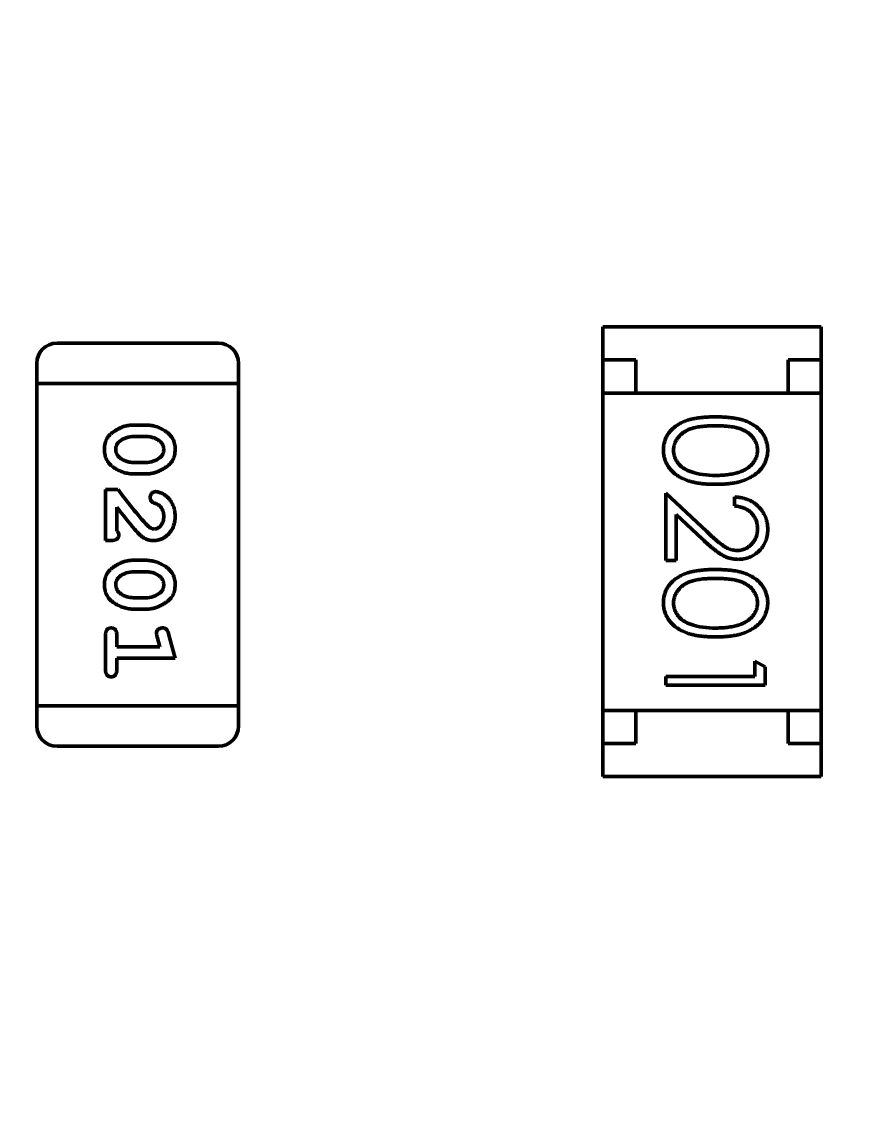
# Model space of a CAD drawing. Header units: millimetres. Extents: x 71 to 428, y 120 to 295.
# Drawn here: x 353.025 to 354.279, y 226.937 to 228.572 of the extents above; entities that cross this region are included whole.
import ezdxf

# ---------------------------------------------------------------- set-up
doc = ezdxf.new("R2010")
doc.units = ezdxf.units.MM
doc.header["$LTSCALE"] = 0.75
doc.layers.add('Dim', color=3, linetype='Continuous', lineweight=25)
doc.layers.add('Visible', color=7, linetype='Continuous', lineweight=50)
doc.layers.add('尺寸标注', color=3, linetype='Continuous')
doc.styles.get("Standard").update_dxf_attribs({"font": 'arial.ttf'})
doc.dimstyles.new('Dim-ISO-25', dxfattribs={"dimtxt": 3.5, "dimasz": 3.5, "dimexe": 2.1, "dimexo": 2.1, "dimgap": 1.4, "dimtad": 1, "dimzin": 12, "dimdsep": 46, "dimtxsty": 'Standard', "dimcen": 0, "dimazin": 3, "dimtp": 0.1, "dimtm": 0.1, "dimtfac": 0.714286, "dimtmove": 0, "dimatfit": 3, "dimfxl": 1, "dimtzin": 12, "dimarcsym": 0})

# ---------------------------------------------------------------- blocks, each defined once
blk = doc.blocks.new('*D140')
at = {"color": 0, "linetype": 'ByBlock', "lineweight": -2}
for p, q in [((325.4004, 221.7318), (325.4004, 264.5936)), ((354.8964, 258.3129), (354.8964, 264.5936)), ((325.4004, 262.4936), (354.8964, 262.4936))]:
    blk.add_line(p, q, dxfattribs=at)
at = {"color": 0, "linetype": 'ByBlock'}
for points in [[(325.4004, 262.4936), (328.9004, 261.9102), (328.9004, 263.0769)], [(354.8964, 262.4936), (351.3964, 261.9102), (351.3964, 263.0769)]]:
    blk.add_solid(points, dxfattribs=at)
at = {"layer": 'Defpoints', "color": 0, "linetype": 'ByBlock'}
for p in [(354.8964, 256.2129), (325.4004, 219.6318)]:
    blk.add_point(p, dxfattribs=at)
at = {"color": 0, "linetype": 'ByBlock', "lineweight": -2, "insert": (340.1484, 265.6806), "char_height": 3.5, "attachment_point": 5}
blk.add_mtext('\\A0;29.5', dxfattribs=at)
blk = doc.blocks.new('*D109')
at = {"color": 0, "linetype": 'ByBlock', "lineweight": -2}
for p, q in [((352.9086, 242.8617), (269.2309, 242.8617)), ((271.3309, 242.8617), (271.3309, 204.496)), ((301.8219, 204.496), (269.2309, 204.496))]:
    blk.add_line(p, q, dxfattribs=at)
at = {"color": 0, "linetype": 'ByBlock'}
for points in [[(271.3309, 242.8617), (270.7475, 239.3617), (271.9142, 239.3617)], [(271.3309, 204.496), (270.7475, 207.996), (271.9142, 207.996)]]:
    blk.add_solid(points, dxfattribs=at)
at = {"layer": 'Defpoints', "color": 0, "linetype": 'ByBlock'}
for p in [(355.0086, 242.8617), (303.9219, 204.496)]:
    blk.add_point(p, dxfattribs=at)
at = {"color": 0, "linetype": 'ByBlock', "lineweight": -2, "insert": (268.1427, 223.6788), "char_height": 3.5, "attachment_point": 5, "rotation": 90}
blk.add_mtext('\\A0;38.37', dxfattribs=at)

msp = doc.modelspace()

# ---------------------------------------------------------------- linework, layer by layer
at = {"layer": 'Visible'}
for p, q in [((353.9036, 228.111), (354.2336, 228.111)), ((353.9036, 228.111), (353.9036, 228.061)), ((354.2336, 228.111), (354.2336, 228.061)), ((353.3224, 228.0865), (353.0786, 228.0865)), ((353.0481, 228.056), (353.0481, 228.0256)), ((353.3529, 228.0256), (353.3529, 228.056)), ((353.9036, 228.061), (353.9036, 228.011)), ((353.9536, 228.061), (353.9036, 228.061)), ((353.9536, 228.011), (353.9536, 228.061)), ((354.1836, 228.061), (354.1836, 228.011)), ((354.2336, 228.061), (354.1836, 228.061)), ((354.2336, 228.011), (354.2336, 228.061)), ((353.0481, 228.0256), (353.0786, 228.0256)), ((353.0481, 228.0256), (353.0481, 227.5379)), ((353.0481, 228.0256), (353.0786, 228.0256)), ((353.3224, 228.0256), (353.0786, 228.0256)), ((353.3224, 228.0256), (353.0786, 228.0256)), ((353.3224, 228.0256), (353.3529, 228.0256)), ((353.3224, 228.0256), (353.3529, 228.0256)), ((353.3529, 227.5379), (353.3529, 228.0256)), ((354.2336, 228.011), (353.9036, 228.011)), ((353.9036, 227.531), (353.9036, 228.011)), ((353.9536, 228.011), (354.1836, 228.011)), ((354.2336, 227.531), (354.2336, 228.011)), ((353.1948, 227.9626), (353.2125, 227.9626)), ((353.1951, 227.9453), (353.2123, 227.9453)), ((353.2123, 227.906), (353.1951, 227.906)), ((353.2125, 227.8887), (353.1948, 227.8887)), ((353.1517, 227.8651), (353.1706, 227.8651)), ((353.1517, 227.788), (353.1517, 227.8651)), ((353.9989, 227.8595), (354.0609, 227.8014)), ((353.9989, 227.7576), (353.9989, 227.8595)), ((354.1027, 227.8403), (354.1027, 227.8538)), ((353.1691, 227.8383), (353.1691, 227.8022)), ((354.0142, 227.8274), (354.0142, 227.7576)), ((354.0543, 227.7899), (354.0142, 227.8274)), ((353.1596, 227.788), (353.1517, 227.788)), ((353.1948, 227.7581), (353.2125, 227.7581)), ((354.0142, 227.7576), (353.9989, 227.7576)), ((353.1951, 227.7408), (353.2123, 227.7408)), ((353.2123, 227.7015), (353.1951, 227.7015)), ((353.2125, 227.6842), (353.1948, 227.6842)), ((353.1517, 227.5929), (353.1517, 227.6448)), ((353.1691, 227.6448), (353.1691, 227.6275)), ((353.234, 227.6275), (353.2299, 227.6426)), ((353.2473, 227.6468), (353.2571, 227.6102)), ((353.1691, 227.6275), (353.234, 227.6275)), ((353.1691, 227.6102), (353.1691, 227.5929)), ((353.2571, 227.6102), (353.1691, 227.6102)), ((354.1335, 227.6057), (354.1489, 227.5969)), ((354.1335, 227.5826), (354.1335, 227.6057)), ((354.1489, 227.5969), (354.1489, 227.5692)), ((353.9989, 227.5826), (354.1335, 227.5826)), ((353.9989, 227.5692), (353.9989, 227.5826)), ((354.1489, 227.5692), (353.9989, 227.5692)), ((353.0786, 227.5379), (353.0481, 227.5379)), ((353.0481, 227.5379), (353.0786, 227.5379)), ((353.0481, 227.5379), (353.0481, 227.5074)), ((353.0786, 227.5379), (353.3224, 227.5379)), ((353.3224, 227.5379), (353.0786, 227.5379)), ((353.3529, 227.5379), (353.3224, 227.5379)), ((353.3224, 227.5379), (353.3529, 227.5379)), ((353.3529, 227.5074), (353.3529, 227.5379)), ((353.9036, 227.531), (353.9036, 227.481)), ((354.2336, 227.531), (353.9036, 227.531)), ((353.9536, 227.531), (354.1836, 227.531)), ((353.9536, 227.481), (353.9536, 227.531)), ((354.1836, 227.531), (354.1836, 227.481)), ((354.2336, 227.481), (354.2336, 227.531)), ((353.0786, 227.4769), (353.3224, 227.4769)), ((353.9036, 227.481), (353.9536, 227.481)), ((353.9036, 227.431), (353.9036, 227.481)), ((354.1836, 227.481), (354.2336, 227.481)), ((354.2336, 227.431), (354.2336, 227.481)), ((353.9036, 227.431), (354.2336, 227.431))]:
    msp.add_line(p, q, dxfattribs=at)
at = {"layer": 'Visible', "extrusion": (0, 0, -1)}
msp.add_circle((-354.8964, 204.496), 47.93, dxfattribs=at)
for centre, start, end in [((-353.0786, 228.056), 360, 90), ((-353.0786, 227.5074), 270, 360)]:
    msp.add_arc(centre, 0.0305, start, end, dxfattribs=at)
at = {"layer": 'Visible'}
for centre, radius, start, end in [((353.3224, 228.056), 0.0305, 0, 90), ((353.1944, 227.9108), 0.0345, 88.9143, 128.8744), ((353.2129, 227.9408), 0.0348, 268.967, 308.4954), ((354.0712, 227.9978), 0.1113, 251.6443, 271.3671), ((353.7148, 228.2617), 0.6732, 216.0869, 222.1374), ((353.9009, 228.3994), 0.9222, 217.4735, 220.1522), ((353.1944, 227.7063), 0.0345, 88.9143, 128.8744), ((353.2129, 227.7363), 0.0348, 268.967, 308.4954), ((354.0712, 227.767), 0.1113, 251.6443, 271.3671), ((353.2524, 227.6497), 0.0236, 184.1731, 197.5488), ((353.3224, 227.5074), 0.0305, 270, 0)]:
    msp.add_arc(centre, radius, start, end, dxfattribs=at)
for points, knots in [([(353.995, 227.9248), (353.995, 227.926), (353.9951, 227.9283), (353.9955, 227.9317), (353.9961, 227.9351), (353.997, 227.9384), (353.9982, 227.9416), (353.9996, 227.9447), (354.0013, 227.9477), (354.0032, 227.9506), (354.0054, 227.9534), (354.0079, 227.956), (354.0106, 227.9585), (354.0136, 227.9608), (354.0168, 227.963), (354.0202, 227.965), (354.024, 227.9669), (354.028, 227.9686), (354.0323, 227.9701), (354.037, 227.9714), (354.0422, 227.9725), (354.0477, 227.9734), (354.0536, 227.9741), (354.06, 227.9746), (354.0668, 227.9749), (354.0714, 227.9749), (354.0738, 227.9749)], [0, 0, 0, 0, 0.033787, 0.066622, 0.099285, 0.131361, 0.163585, 0.196104, 0.228902, 0.262158, 0.295991, 0.330218, 0.36506, 0.400951, 0.43762, 0.475708, 0.515381, 0.556414, 0.599765, 0.646424, 0.696431, 0.749782, 0.806573, 0.867436, 0.931887, 1, 1, 1, 1]), ([(354.0738, 227.9749), (354.0762, 227.9749), (354.0809, 227.9749), (354.0877, 227.9746), (354.0941, 227.9741), (354.1, 227.9734), (354.1056, 227.9725), (354.1107, 227.9714), (354.1154, 227.9701), (354.1197, 227.9687), (354.1236, 227.967), (354.1274, 227.9652), (354.1308, 227.9631), (354.134, 227.961), (354.137, 227.9587), (354.1397, 227.9562), (354.1421, 227.9535), (354.1443, 227.9507), (354.1463, 227.9478), (354.148, 227.9447), (354.1495, 227.9416), (354.1506, 227.9384), (354.1516, 227.9351), (354.1522, 227.9317), (354.1526, 227.9283), (354.1527, 227.926), (354.1527, 227.9248)], [0, 0, 0, 0, 0.068595, 0.133246, 0.194313, 0.251279, 0.304513, 0.354235, 0.400481, 0.443411, 0.484015, 0.523252, 0.561042, 0.5979, 0.633518, 0.668314, 0.702496, 0.736685, 0.770293, 0.803437, 0.835913, 0.86846, 0.900847, 0.933467, 0.966258, 1, 1, 1, 1]), ([(353.1502, 227.9256), (353.1502, 227.9272), (353.1503, 227.9304), (353.1511, 227.935), (353.1525, 227.9392), (353.1541, 227.9424), (353.1557, 227.9447), (353.1571, 227.9465), (353.1588, 227.9482), (353.1606, 227.9499), (353.1627, 227.9515), (353.165, 227.9531), (353.1676, 227.9548), (353.1703, 227.9563), (353.1732, 227.9578), (353.1762, 227.9591), (353.1791, 227.9602), (353.1822, 227.9611), (353.1853, 227.9618), (353.1884, 227.9623), (353.1916, 227.9626), (353.1937, 227.9626), (353.1948, 227.9626)], [0, 0, 0, 0, 0.00000497342, 0.0000096394, 0.00001402095, 0.00001825168, 0.00002037965, 0.00002265599, 0.00002504403, 0.00002759278, 0.00003028011, 0.00003314629, 0.00003618373, 0.00003942054, 0.00004270743, 0.0000459775, 0.00004918291, 0.00005238891, 0.00005556952, 0.00005878627, 0.00006197839, 0.00006523258, 0.00006523258, 0.00006523258, 0.00006523258]), ([(353.2125, 227.9626), (353.2138, 227.9626), (353.2164, 227.9625), (353.2203, 227.9621), (353.2241, 227.9614), (353.2279, 227.9603), (353.2317, 227.959), (353.2354, 227.9573), (353.2391, 227.9554), (353.2427, 227.9532), (353.2461, 227.9507), (353.249, 227.9479), (353.2515, 227.9449), (353.2536, 227.9416), (353.2552, 227.938), (353.2563, 227.9342), (353.257, 227.9301), (353.2571, 227.9273), (353.2571, 227.9258)], [0, 0, 0, 0, 0.00000392332, 0.00000781989, 0.00001171272, 0.00001567896, 0.00001965637, 0.0000237297, 0.00002787662, 0.00003216055, 0.00003639187, 0.00004045616, 0.00004438048, 0.00004824611, 0.00005213167, 0.00005611832, 0.00006024496, 0.00006456571, 0.00006456571, 0.00006456571, 0.00006456571]), ([(354.0739, 227.9615), (354.0719, 227.9615), (354.068, 227.9614), (354.0623, 227.9612), (354.057, 227.9608), (354.0521, 227.9604), (354.0476, 227.9597), (354.0435, 227.9589), (354.0397, 227.958), (354.0363, 227.9569), (354.0332, 227.9557), (354.0303, 227.9543), (354.0276, 227.9529), (354.0251, 227.9512), (354.0228, 227.9494), (354.0206, 227.9476), (354.0187, 227.9455), (354.0164, 227.9427), (354.014, 227.9389), (354.0119, 227.9341), (354.0106, 227.9293), (354.0105, 227.926), (354.0104, 227.9243)], [0, 0, 0, 0, 0.072951, 0.141584, 0.205926, 0.265301, 0.320597, 0.371817, 0.41879, 0.461699, 0.502134, 0.540804, 0.578181, 0.614297, 0.649678, 0.684299, 0.718359, 0.752081, 0.817652, 0.879722, 0.939966, 1, 1, 1, 1]), ([(354.1373, 227.9243), (354.1372, 227.926), (354.1371, 227.9293), (354.1358, 227.9342), (354.1337, 227.9389), (354.1313, 227.9426), (354.1291, 227.9455), (354.1271, 227.9475), (354.125, 227.9494), (354.1227, 227.9512), (354.1202, 227.9528), (354.1175, 227.9543), (354.1146, 227.9556), (354.1115, 227.9569), (354.108, 227.958), (354.1043, 227.9589), (354.1001, 227.9597), (354.0956, 227.9603), (354.0907, 227.9608), (354.0854, 227.9612), (354.0798, 227.9614), (354.0759, 227.9615), (354.0739, 227.9615)], [0, 0, 0, 0, 0.060387, 0.120883, 0.182755, 0.247811, 0.281299, 0.315088, 0.349702, 0.384857, 0.420966, 0.458511, 0.497175, 0.537602, 0.580503, 0.627468, 0.678388, 0.733983, 0.793747, 0.857714, 0.926698, 1, 1, 1, 1]), ([(353.1675, 227.9255), (353.1675, 227.9273), (353.1676, 227.9296), (353.1692, 227.9335), (353.1698, 227.9344), (353.1712, 227.9363), (353.172, 227.937), (353.1728, 227.9377)], [-0.00130772, -0.00130772, -0.00130772, -0.00130772, -0.000568367, -0.000568367, -0.000303346, -0.000303346, 0, 0, 0, 0]), ([(353.2123, 227.9453), (353.2133, 227.9453), (353.2154, 227.9452), (353.2185, 227.9449), (353.2214, 227.9444), (353.2242, 227.9435), (353.2269, 227.9426), (353.2294, 227.9413), (353.2318, 227.9398), (353.2333, 227.9387), (353.234, 227.9381)], [0, 0, 0, 0, 0.00000318492, 0.00000626087, 0.00000925103, 0.00001217896, 0.00001502895, 0.00001784239, 0.00002067728, 0.00002351442, 0.00002351442, 0.00002351442, 0.00002351442]), ([(353.234, 227.9381), (353.2345, 227.9377), (353.2354, 227.9369), (353.2366, 227.9355), (353.2376, 227.9341), (353.2384, 227.9326), (353.2391, 227.931), (353.2395, 227.9293), (353.2398, 227.9275), (353.2398, 227.9263), (353.2398, 227.9257)], [0, 0, 0, 0, 0.00000183944, 0.00000361127, 0.00000533318, 0.000007034, 0.00000875084, 0.00001047589, 0.00001226209, 0.00001410398, 0.00001410398, 0.00001410398, 0.00001410398]), ([(353.1948, 227.8887), (353.1935, 227.8887), (353.1909, 227.8888), (353.187, 227.8892), (353.1831, 227.89), (353.1793, 227.891), (353.1756, 227.8924), (353.1719, 227.894), (353.1682, 227.896), (353.1646, 227.8982), (353.1612, 227.9006), (353.1583, 227.9035), (353.1557, 227.9065), (353.1537, 227.9098), (353.1521, 227.9134), (353.151, 227.9172), (353.1503, 227.9213), (353.1502, 227.9241), (353.1502, 227.9256)], [0, 0, 0, 0, 0.00000392684, 0.00000785143, 0.00001177672, 0.00001571618, 0.00001972871, 0.00002380569, 0.00002796783, 0.00003225561, 0.00003649073, 0.00004054073, 0.00004446857, 0.0000483457, 0.00005223474, 0.00005622497, 0.00006035531, 0.00006470459, 0.00006470459, 0.00006470459, 0.00006470459]), ([(353.1733, 227.9132), (353.1728, 227.9136), (353.1719, 227.9144), (353.1707, 227.9158), (353.1697, 227.9172), (353.1689, 227.9187), (353.1683, 227.9203), (353.1678, 227.922), (353.1675, 227.9237), (353.1675, 227.9249), (353.1675, 227.9255)], [0, 0, 0, 0, 0.0000018202, 0.00000358945, 0.00000532878, 0.00000700563, 0.00000871996, 0.00001041883, 0.00001217822, 0.00001401743, 0.00001401743, 0.00001401743, 0.00001401743]), ([(353.2571, 227.9258), (353.2571, 227.9242), (353.257, 227.921), (353.2562, 227.9165), (353.2549, 227.9123), (353.2533, 227.9091), (353.2517, 227.9068), (353.2503, 227.905), (353.2487, 227.9033), (353.2468, 227.9016), (353.2447, 227.9), (353.2424, 227.8983), (353.2398, 227.8967), (353.2371, 227.8951), (353.2342, 227.8936), (353.2312, 227.8923), (353.2282, 227.8912), (353.2252, 227.8902), (353.2221, 227.8896), (353.2189, 227.889), (353.2158, 227.8887), (353.2136, 227.8887), (353.2125, 227.8887)], [0, 0, 0, 0, 0.0000049509, 0.00000956577, 0.00001394934, 0.00001814864, 0.00002029821, 0.00002254065, 0.00002494766, 0.00002747925, 0.00003018326, 0.00003308541, 0.00003612424, 0.00003937499, 0.00004267473, 0.00004595618, 0.00004918637, 0.00005240085, 0.00005560716, 0.00005880481, 0.00006204786, 0.00006530354, 0.00006530354, 0.00006530354, 0.00006530354]), ([(353.2398, 227.9257), (353.2398, 227.924), (353.2398, 227.9216), (353.2381, 227.9178), (353.2376, 227.9168), (353.236, 227.9149), (353.2353, 227.9143), (353.2346, 227.9136)], [-0.001290056, -0.001290056, -0.001290056, -0.001290056, -0.000574455, -0.000574455, -0.000312129, -0.000312129, 0, 0, 0, 0]), ([(354.0738, 227.873), (354.0715, 227.873), (354.067, 227.8731), (354.0605, 227.8734), (354.0543, 227.8739), (354.0485, 227.8746), (354.0431, 227.8756), (354.038, 227.8768), (354.0332, 227.8781), (354.0288, 227.8797), (354.0248, 227.8815), (354.021, 227.8834), (354.0174, 227.8855), (354.0141, 227.8877), (354.011, 227.8901), (354.0083, 227.8927), (354.0057, 227.8955), (354.0035, 227.8983), (354.0015, 227.9014), (353.9997, 227.9044), (353.9983, 227.9076), (353.9971, 227.9109), (353.9962, 227.9143), (353.9955, 227.9177), (353.9951, 227.9212), (353.995, 227.9236), (353.995, 227.9248)], [0, 0, 0, 0, 0.065063, 0.126773, 0.185516, 0.240765, 0.29298, 0.34225, 0.388919, 0.432776, 0.474628, 0.514775, 0.553606, 0.591426, 0.628028, 0.663804, 0.698984, 0.733591, 0.767628, 0.801208, 0.834264, 0.866981, 0.89972, 0.932702, 0.966176, 1, 1, 1, 1]), ([(354.0104, 227.9243), (354.0105, 227.9227), (354.0106, 227.9193), (354.0119, 227.9145), (354.0139, 227.9098), (354.0163, 227.9061), (354.0185, 227.9033), (354.0204, 227.9013), (354.0226, 227.8994), (354.0249, 227.8977), (354.0274, 227.8961), (354.0301, 227.8946), (354.033, 227.8933), (354.0351, 227.8925), (354.0361, 227.8921)], [0, 0, 0, 0, 0.112813, 0.225394, 0.339595, 0.459675, 0.521735, 0.583926, 0.648174, 0.713881, 0.781004, 0.851451, 0.924051, 1, 1, 1, 1]), ([(354.1527, 227.9248), (354.1527, 227.9236), (354.1526, 227.9212), (354.1522, 227.9177), (354.1516, 227.9143), (354.1506, 227.9109), (354.1495, 227.9077), (354.148, 227.9045), (354.1463, 227.9014), (354.1443, 227.8984), (354.1421, 227.8956), (354.1396, 227.8928), (354.1368, 227.8903), (354.1338, 227.8879), (354.1304, 227.8856), (354.1269, 227.8835), (354.1231, 227.8816), (354.119, 227.8798), (354.1146, 227.8782), (354.1098, 227.8768), (354.1047, 227.8756), (354.0992, 227.8746), (354.0934, 227.8739), (354.0872, 227.8734), (354.0806, 227.8731), (354.0761, 227.873), (354.0738, 227.873)], [0, 0, 0, 0, 0.033788, 0.067194, 0.099862, 0.132567, 0.165151, 0.197913, 0.231319, 0.265083, 0.299255, 0.334399, 0.369943, 0.406284, 0.444064, 0.482998, 0.523354, 0.565537, 0.609613, 0.656391, 0.705885, 0.758325, 0.813832, 0.872795, 0.934722, 1, 1, 1, 1]), ([(354.0739, 227.8865), (354.0757, 227.8865), (354.0792, 227.8865), (354.0843, 227.8867), (354.0893, 227.8872), (354.0939, 227.8877), (354.0983, 227.8884), (354.1025, 227.8892), (354.1064, 227.8903), (354.1101, 227.8914), (354.1135, 227.8928), (354.1167, 227.8942), (354.1196, 227.8958), (354.1223, 227.8975), (354.1248, 227.8993), (354.127, 227.9012), (354.129, 227.9033), (354.1313, 227.9061), (354.1337, 227.9099), (354.1358, 227.9145), (354.1371, 227.9194), (354.1372, 227.9227), (354.1373, 227.9243)], [0, 0, 0, 0, 0.065681, 0.128486, 0.188175, 0.245106, 0.299448, 0.350823, 0.399942, 0.446672, 0.491255, 0.533376, 0.573853, 0.612526, 0.649597, 0.685532, 0.720106, 0.753838, 0.818925, 0.880493, 0.940311, 1, 1, 1, 1]), ([(353.1951, 227.906), (353.194, 227.906), (353.1919, 227.9061), (353.1889, 227.9064), (353.1859, 227.9069), (353.1831, 227.9078), (353.1805, 227.9088), (353.1779, 227.9101), (353.1755, 227.9115), (353.174, 227.9127), (353.1733, 227.9132)], [0, 0, 0, 0, 0.00000318535, 0.00000626171, 0.00000925226, 0.0000121569, 0.00001503035, 0.00001784417, 0.00002067944, 0.00002351696, 0.00002351696, 0.00002351696, 0.00002351696]), ([(353.2194, 227.8531), (353.2194, 227.8537), (353.2195, 227.8549), (353.22, 227.8565), (353.2208, 227.858), (353.2219, 227.8594), (353.2232, 227.8605), (353.2246, 227.8613), (353.2262, 227.8618), (353.2273, 227.8619), (353.2278, 227.8619)], [0, 0, 0, 0, 0.00000173224, 0.00000338557, 0.00000506021, 0.00000680672, 0.00000853127, 0.00001015356, 0.00001173733, 0.00001335086, 0.00001335086, 0.00001335086, 0.00001335086]), ([(353.226, 227.8446), (353.2254, 227.8448), (353.2244, 227.8452), (353.2229, 227.846), (353.2218, 227.8469), (353.2209, 227.8479), (353.2202, 227.8491), (353.2197, 227.8503), (353.2195, 227.8517), (353.2194, 227.8526), (353.2194, 227.8531)], [0, 0, 0, 0, 0.00000176971, 0.00000333785, 0.00000478827, 0.00000612499, 0.00000741067, 0.00000872109, 0.00001009523, 0.00001156844, 0.00001156844, 0.00001156844, 0.00001156844]), ([(353.2278, 227.8619), (353.2287, 227.8619), (353.2307, 227.8617), (353.2337, 227.8608), (353.237, 227.8593), (353.2406, 227.8574), (353.2442, 227.8549), (353.2474, 227.8517), (353.2503, 227.8481), (353.2527, 227.8439), (353.2547, 227.8394), (353.2561, 227.8347), (353.257, 227.8297), (353.2571, 227.8264), (353.2571, 227.8247)], [0, 0, 0, 0, 0.00000270097, 0.00000585083, 0.00000944726, 0.00001361474, 0.00001806426, 0.00002254117, 0.00002715344, 0.00003199017, 0.00003694194, 0.00004188211, 0.00004685466, 0.00005196179, 0.00005196179, 0.00005196179, 0.00005196179]), ([(354.1027, 227.8538), (354.1045, 227.8537), (354.108, 227.8535), (354.1131, 227.8527), (354.118, 227.8515), (354.1226, 227.8499), (354.127, 227.8479), (354.1312, 227.8455), (354.1351, 227.8426), (354.1387, 227.8393), (354.142, 227.8358), (354.1448, 227.8319), (354.1473, 227.8279), (354.1493, 227.8237), (354.1508, 227.8193), (354.1519, 227.8146), (354.1526, 227.8098), (354.1527, 227.8065), (354.1527, 227.8048)], [0, 0, 0, 0, 0.068791, 0.135103, 0.198979, 0.261904, 0.323495, 0.385195, 0.446969, 0.509765, 0.572251, 0.633405, 0.693251, 0.752583, 0.812579, 0.873275, 0.93555, 1, 1, 1, 1]), ([(353.2345, 227.8397), (353.2339, 227.8402), (353.2329, 227.8413), (353.2308, 227.8425), (353.2286, 227.8437), (353.2269, 227.8443), (353.226, 227.8446)], [0, 0, 0, 0, 0.000002175077, 0.000004534679, 0.00000710803, 0.00000994851, 0.00000994851, 0.00000994851, 0.00000994851]), ([(353.2398, 227.8248), (353.2398, 227.8271), (353.2398, 227.8296), (353.2372, 227.8364), (353.2354, 227.8385), (353.2345, 227.8397)], [0, 0, 0, 0, 0.000683895, 0.000683895, 0.001354625, 0.001354625, 0.001354625, 0.001354625]), ([(354.1373, 227.8055), (354.1373, 227.8067), (354.1372, 227.809), (354.1368, 227.8124), (354.1361, 227.8156), (354.1351, 227.8187), (354.1338, 227.8216), (354.1322, 227.8244), (354.1304, 227.827), (354.1282, 227.8295), (354.1259, 227.8318), (354.1232, 227.8338), (354.1204, 227.8355), (354.1173, 227.837), (354.114, 227.8382), (354.1104, 227.8392), (354.1066, 227.8399), (354.104, 227.8402), (354.1027, 227.8403)], [0, 0, 0, 0, 0.064439, 0.126547, 0.186887, 0.245878, 0.304041, 0.362191, 0.420976, 0.48066, 0.5406, 0.600689, 0.661936, 0.724443, 0.789038, 0.856314, 0.926352, 1, 1, 1, 1]), ([(353.2571, 227.8247), (353.2571, 227.8234), (353.2571, 227.8208), (353.2566, 227.817), (353.2558, 227.8134), (353.2548, 227.81), (353.2535, 227.8068), (353.2518, 227.8038), (353.2498, 227.8009), (353.2476, 227.7983), (353.2452, 227.7959), (353.2426, 227.7938), (353.2399, 227.792), (353.237, 227.7905), (353.234, 227.7894), (353.2309, 227.7886), (353.2277, 227.7881), (353.2255, 227.788), (353.2244, 227.788)], [0, 0, 0, 0, 0.00000396152, 0.00000777318, 0.00001144186, 0.00001501091, 0.00001850341, 0.0000219689, 0.00002545535, 0.0000289496, 0.00003241385, 0.00003575633, 0.00003900914, 0.00004220711, 0.00004540995, 0.00004860867, 0.00005188381, 0.00005525319, 0.00005525319, 0.00005525319, 0.00005525319]), ([(353.2253, 227.8053), (353.2263, 227.8054), (353.2281, 227.8055), (353.2308, 227.8066), (353.2333, 227.8083), (353.2356, 227.8106), (353.2375, 227.8135), (353.2389, 227.8169), (353.2397, 227.8207), (353.2398, 227.8234), (353.2398, 227.8248)], [0, 0, 0, 0, 0.00000276995, 0.00000554886, 0.00000847062, 0.00001170472, 0.00001512547, 0.00001868094, 0.00002249375, 0.00002666224, 0.00002666224, 0.00002666224, 0.00002666224]), ([(353.2244, 227.788), (353.2232, 227.788), (353.221, 227.7881), (353.2177, 227.7887), (353.2146, 227.7896), (353.212, 227.7906), (353.2099, 227.7918), (353.2083, 227.7929), (353.2065, 227.7942), (353.2047, 227.7958), (353.2027, 227.7977), (353.2006, 227.7998), (353.1983, 227.8022), (353.1969, 227.8039), (353.1961, 227.8048)], [0, 0, 0, 0, 0.00000342014, 0.00000675686, 0.0000100548, 0.00001336016, 0.00001511038, 0.00001710808, 0.00001935068, 0.00002182599, 0.00002457522, 0.00002758559, 0.00003084269, 0.00003438436, 0.00003438436, 0.00003438436, 0.00003438436]), ([(353.2156, 227.8101), (353.2164, 227.8094), (353.218, 227.808), (353.2205, 227.8065), (353.2229, 227.8055), (353.2245, 227.8054), (353.2253, 227.8053)], [0, 0, 0, 0, 0.00000327363, 0.00000614506, 0.00000868134, 0.00001102863, 0.00001102863, 0.00001102863, 0.00001102863]), ([(354.1069, 227.773), (354.1079, 227.773), (354.1099, 227.7731), (354.1129, 227.7736), (354.1158, 227.7743), (354.1185, 227.7753), (354.1211, 227.7766), (354.1237, 227.7783), (354.1261, 227.7802), (354.1284, 227.7824), (354.1305, 227.7848), (354.1323, 227.7874), (354.1338, 227.7901), (354.1351, 227.7929), (354.1361, 227.7959), (354.1368, 227.799), (354.1372, 227.8022), (354.1373, 227.8044), (354.1373, 227.8055)], [0, 0, 0, 0, 0.061965, 0.122122, 0.180988, 0.239933, 0.299906, 0.359989, 0.421776, 0.486576, 0.551535, 0.615018, 0.677259, 0.73973, 0.80305, 0.866495, 0.931973, 1, 1, 1, 1]), ([(354.1527, 227.8048), (354.1527, 227.8032), (354.1526, 227.8), (354.1519, 227.7953), (354.1509, 227.7908), (354.1495, 227.7865), (354.1476, 227.7825), (354.1453, 227.7788), (354.1426, 227.7752), (354.1395, 227.772), (354.1361, 227.7691), (354.1325, 227.7666), (354.1288, 227.7644), (354.125, 227.7626), (354.121, 227.7612), (354.1168, 227.7602), (354.1125, 227.7597), (354.1096, 227.7596), (354.1081, 227.7595)], [0, 0, 0, 0, 0.069475, 0.136517, 0.200789, 0.26383, 0.325735, 0.387291, 0.449509, 0.512968, 0.576275, 0.63758, 0.697903, 0.757172, 0.816599, 0.876653, 0.93729, 1, 1, 1, 1]), ([(353.1722, 227.7967), (353.1722, 227.796), (353.1721, 227.7948), (353.1715, 227.7931), (353.1706, 227.7916), (353.1693, 227.7902), (353.1676, 227.7892), (353.1654, 227.7885), (353.1627, 227.7881), (353.1607, 227.788), (353.1596, 227.788)], [0, 0, 0, 0, 0.00000187764, 0.00000361327, 0.00000531251, 0.0000070813, 0.00000902226, 0.00001129545, 0.00001397833, 0.00001713871, 0.00001713871, 0.00001713871, 0.00001713871]), ([(353.1691, 227.8022), (353.1695, 227.8017), (353.1704, 227.8008), (353.1714, 227.7994), (353.1721, 227.7981), (353.1722, 227.7971), (353.1722, 227.7967)], [0, 0, 0, 0, 0.000001979447, 0.000003689122, 0.000005162448, 0.000006502727, 0.000006502727, 0.000006502727, 0.000006502727]), ([(354.1081, 227.7595), (354.106, 227.7596), (354.1019, 227.7598), (354.0958, 227.761), (354.0899, 227.7629), (354.0851, 227.7652), (354.0813, 227.7676), (354.0782, 227.7697), (354.0748, 227.7721), (354.0712, 227.775), (354.0673, 227.7782), (354.0632, 227.7817), (354.0588, 227.7857), (354.0558, 227.7884), (354.0543, 227.7899)], [0, 0, 0, 0, 0.098702, 0.195672, 0.292422, 0.391343, 0.444462, 0.504229, 0.570352, 0.642546, 0.722288, 0.807921, 0.90047, 1, 1, 1, 1]), ([(354.0609, 227.8014), (354.0624, 227.7999), (354.0653, 227.7972), (354.0694, 227.7934), (354.0732, 227.7899), (354.0768, 227.7868), (354.0801, 227.7842), (354.083, 227.7818), (354.0857, 227.7799), (354.0888, 227.7779), (354.0926, 227.7759), (354.0973, 227.7742), (354.102, 227.7732), (354.1053, 227.7731), (354.1069, 227.773)], [0, 0, 0, 0, 0.110803, 0.212829, 0.306101, 0.390647, 0.466924, 0.534481, 0.593587, 0.644557, 0.7362, 0.825024, 0.911986, 1, 1, 1, 1]), ([(353.1502, 227.7211), (353.1502, 227.7227), (353.1503, 227.7259), (353.1511, 227.7305), (353.1525, 227.7347), (353.1541, 227.7378), (353.1557, 227.7402), (353.1571, 227.7419), (353.1588, 227.7436), (353.1606, 227.7453), (353.1627, 227.747), (353.165, 227.7486), (353.1676, 227.7503), (353.1703, 227.7518), (353.1732, 227.7533), (353.1762, 227.7546), (353.1791, 227.7557), (353.1822, 227.7566), (353.1853, 227.7573), (353.1884, 227.7578), (353.1916, 227.7581), (353.1937, 227.7581), (353.1948, 227.7581)], [0, 0, 0, 0, 0.00000497342, 0.0000096394, 0.00001402095, 0.00001825168, 0.00002037965, 0.00002265599, 0.00002504403, 0.00002759278, 0.00003028011, 0.00003314629, 0.00003618373, 0.00003942054, 0.00004270743, 0.0000459775, 0.00004918291, 0.00005238891, 0.00005556952, 0.00005878627, 0.00006197839, 0.00006523258, 0.00006523258, 0.00006523258, 0.00006523258]), ([(353.2125, 227.7581), (353.2138, 227.7581), (353.2164, 227.758), (353.2203, 227.7576), (353.2241, 227.7568), (353.2279, 227.7558), (353.2317, 227.7544), (353.2354, 227.7528), (353.2391, 227.7509), (353.2427, 227.7487), (353.2461, 227.7462), (353.249, 227.7434), (353.2515, 227.7404), (353.2536, 227.7371), (353.2552, 227.7335), (353.2563, 227.7297), (353.257, 227.7256), (353.2571, 227.7228), (353.2571, 227.7213)], [0, 0, 0, 0, 0.00000392332, 0.00000781989, 0.00001171272, 0.00001567896, 0.00001965637, 0.0000237297, 0.00002787662, 0.00003216055, 0.00003639187, 0.00004045616, 0.00004438048, 0.00004824611, 0.00005213167, 0.00005611832, 0.00006024496, 0.00006456571, 0.00006456571, 0.00006456571, 0.00006456571]), ([(353.2123, 227.7408), (353.2133, 227.7408), (353.2154, 227.7407), (353.2185, 227.7404), (353.2214, 227.7399), (353.2242, 227.739), (353.2269, 227.738), (353.2294, 227.7368), (353.2318, 227.7353), (353.2333, 227.7341), (353.234, 227.7336)], [0, 0, 0, 0, 0.00000318492, 0.00000626087, 0.00000925103, 0.00001217896, 0.00001502895, 0.00001784239, 0.00002067728, 0.00002351442, 0.00002351442, 0.00002351442, 0.00002351442]), ([(353.995, 227.694), (353.995, 227.6952), (353.9951, 227.6975), (353.9955, 227.701), (353.9961, 227.7043), (353.997, 227.7076), (353.9982, 227.7108), (353.9996, 227.7139), (354.0013, 227.7169), (354.0032, 227.7198), (354.0054, 227.7226), (354.0079, 227.7253), (354.0106, 227.7277), (354.0136, 227.73), (354.0168, 227.7322), (354.0202, 227.7342), (354.024, 227.7361), (354.028, 227.7378), (354.0323, 227.7393), (354.037, 227.7406), (354.0422, 227.7417), (354.0477, 227.7426), (354.0536, 227.7433), (354.06, 227.7438), (354.0668, 227.7441), (354.0714, 227.7441), (354.0738, 227.7442)], [0, 0, 0, 0, 0.033787, 0.066622, 0.099285, 0.131361, 0.163585, 0.196104, 0.228902, 0.262158, 0.295991, 0.330218, 0.36506, 0.400951, 0.43762, 0.475708, 0.515381, 0.556414, 0.599765, 0.646424, 0.696431, 0.749782, 0.806573, 0.867436, 0.931887, 1, 1, 1, 1]), ([(354.0738, 227.7442), (354.0762, 227.7441), (354.0809, 227.7441), (354.0877, 227.7438), (354.0941, 227.7433), (354.1, 227.7426), (354.1056, 227.7418), (354.1107, 227.7406), (354.1154, 227.7394), (354.1197, 227.7379), (354.1236, 227.7362), (354.1274, 227.7344), (354.1308, 227.7324), (354.134, 227.7302), (354.137, 227.7279), (354.1397, 227.7254), (354.1421, 227.7228), (354.1443, 227.7199), (354.1463, 227.717), (354.148, 227.714), (354.1495, 227.7108), (354.1506, 227.7076), (354.1516, 227.7043), (354.1522, 227.701), (354.1526, 227.6975), (354.1527, 227.6952), (354.1527, 227.694)], [0, 0, 0, 0, 0.068595, 0.133246, 0.194313, 0.251279, 0.304513, 0.354235, 0.400481, 0.443411, 0.484015, 0.523252, 0.561042, 0.5979, 0.633518, 0.668314, 0.702496, 0.736685, 0.770293, 0.803437, 0.835913, 0.86846, 0.900847, 0.933467, 0.966258, 1, 1, 1, 1]), ([(353.1948, 227.6842), (353.1935, 227.6842), (353.1909, 227.6843), (353.187, 227.6847), (353.1831, 227.6855), (353.1793, 227.6865), (353.1756, 227.6879), (353.1719, 227.6895), (353.1682, 227.6915), (353.1646, 227.6937), (353.1612, 227.6961), (353.1583, 227.6989), (353.1557, 227.702), (353.1537, 227.7053), (353.1521, 227.7089), (353.151, 227.7127), (353.1503, 227.7168), (353.1502, 227.7196), (353.1502, 227.7211)], [0, 0, 0, 0, 0.00000392684, 0.00000785143, 0.00001177672, 0.00001571618, 0.00001972871, 0.00002380569, 0.00002796783, 0.00003225561, 0.00003649073, 0.00004054073, 0.00004446857, 0.0000483457, 0.00005223474, 0.00005622497, 0.00006035531, 0.00006470459, 0.00006470459, 0.00006470459, 0.00006470459]), ([(353.1675, 227.721), (353.1675, 227.7229), (353.1676, 227.7252), (353.1692, 227.729), (353.1698, 227.7299), (353.1712, 227.7318), (353.172, 227.7325), (353.1728, 227.7332)], [-0.001302871, -0.001302871, -0.001302871, -0.001302871, -0.000568367, -0.000568367, -0.000303346, -0.000303346, 0, 0, 0, 0]), ([(353.1733, 227.7087), (353.1728, 227.7091), (353.1719, 227.7099), (353.1707, 227.7113), (353.1697, 227.7127), (353.1689, 227.7142), (353.1683, 227.7158), (353.1678, 227.7175), (353.1675, 227.7192), (353.1675, 227.7204), (353.1675, 227.721)], [0, 0, 0, 0, 0.0000018202, 0.00000358945, 0.00000532878, 0.00000700563, 0.00000871996, 0.00001041883, 0.00001217822, 0.00001401743, 0.00001401743, 0.00001401743, 0.00001401743]), ([(353.2571, 227.7213), (353.2571, 227.7197), (353.257, 227.7165), (353.2562, 227.712), (353.2549, 227.7078), (353.2533, 227.7046), (353.2517, 227.7023), (353.2503, 227.7005), (353.2487, 227.6988), (353.2468, 227.6971), (353.2447, 227.6955), (353.2424, 227.6938), (353.2398, 227.6922), (353.2371, 227.6906), (353.2342, 227.6891), (353.2312, 227.6878), (353.2282, 227.6867), (353.2252, 227.6857), (353.2221, 227.6851), (353.2189, 227.6845), (353.2158, 227.6842), (353.2136, 227.6842), (353.2125, 227.6842)], [0, 0, 0, 0, 0.0000049509, 0.00000956577, 0.00001394934, 0.00001814864, 0.00002029821, 0.00002254065, 0.00002494766, 0.00002747925, 0.00003018326, 0.00003308541, 0.00003612424, 0.00003937499, 0.00004267473, 0.00004595618, 0.00004918637, 0.00005240085, 0.00005560716, 0.00005880481, 0.00006204786, 0.00006530354, 0.00006530354, 0.00006530354, 0.00006530354]), ([(353.234, 227.7336), (353.2345, 227.7332), (353.2354, 227.7324), (353.2366, 227.731), (353.2376, 227.7296), (353.2384, 227.7281), (353.2391, 227.7265), (353.2395, 227.7248), (353.2398, 227.723), (353.2398, 227.7218), (353.2398, 227.7212)], [0, 0, 0, 0, 0.00000183944, 0.00000361127, 0.00000533318, 0.000007034, 0.00000875084, 0.00001047589, 0.00001226209, 0.00001410398, 0.00001410398, 0.00001410398, 0.00001410398]), ([(353.2398, 227.7212), (353.2398, 227.7195), (353.2398, 227.7171), (353.2381, 227.7133), (353.2376, 227.7123), (353.236, 227.7104), (353.2353, 227.7097), (353.2346, 227.7091)], [-0.001290056, -0.001290056, -0.001290056, -0.001290056, -0.000574455, -0.000574455, -0.000312129, -0.000312129, 0, 0, 0, 0]), ([(354.0739, 227.7307), (354.0719, 227.7307), (354.068, 227.7307), (354.0623, 227.7304), (354.057, 227.7301), (354.0521, 227.7296), (354.0476, 227.7289), (354.0435, 227.7282), (354.0397, 227.7272), (354.0363, 227.7262), (354.0332, 227.7249), (354.0303, 227.7235), (354.0276, 227.7221), (354.0251, 227.7205), (354.0228, 227.7187), (354.0206, 227.7168), (354.0187, 227.7147), (354.0164, 227.7119), (354.014, 227.7081), (354.0119, 227.7034), (354.0106, 227.6985), (354.0105, 227.6952), (354.0104, 227.6935)], [0, 0, 0, 0, 0.072951, 0.141584, 0.205926, 0.265301, 0.320597, 0.371817, 0.41879, 0.461699, 0.502134, 0.540804, 0.578181, 0.614297, 0.649678, 0.684299, 0.718359, 0.752081, 0.817652, 0.879722, 0.939966, 1, 1, 1, 1]), ([(354.1373, 227.6935), (354.1372, 227.6952), (354.1371, 227.6985), (354.1358, 227.7034), (354.1337, 227.7081), (354.1313, 227.7119), (354.1291, 227.7147), (354.1271, 227.7168), (354.125, 227.7187), (354.1227, 227.7204), (354.1202, 227.722), (354.1175, 227.7235), (354.1146, 227.7249), (354.1115, 227.7261), (354.108, 227.7272), (354.1043, 227.7281), (354.1001, 227.729), (354.0956, 227.7295), (354.0907, 227.7301), (354.0854, 227.7304), (354.0798, 227.7307), (354.0759, 227.7307), (354.0739, 227.7307)], [0, 0, 0, 0, 0.060387, 0.120883, 0.182755, 0.247811, 0.281299, 0.315088, 0.349702, 0.384857, 0.420966, 0.458511, 0.497175, 0.537602, 0.580503, 0.627468, 0.678388, 0.733983, 0.793747, 0.857714, 0.926698, 1, 1, 1, 1]), ([(353.1951, 227.7015), (353.194, 227.7015), (353.1919, 227.7016), (353.1889, 227.7019), (353.1859, 227.7024), (353.1831, 227.7033), (353.1805, 227.7042), (353.1779, 227.7055), (353.1755, 227.707), (353.174, 227.7082), (353.1733, 227.7087)], [0, 0, 0, 0, 0.00000318535, 0.00000626171, 0.00000925226, 0.0000121569, 0.00001503035, 0.00001784417, 0.00002067944, 0.00002351696, 0.00002351696, 0.00002351696, 0.00002351696]), ([(354.0738, 227.6422), (354.0715, 227.6423), (354.067, 227.6423), (354.0605, 227.6426), (354.0543, 227.6431), (354.0485, 227.6438), (354.0431, 227.6448), (354.038, 227.646), (354.0332, 227.6473), (354.0288, 227.6489), (354.0248, 227.6507), (354.021, 227.6526), (354.0174, 227.6547), (354.0141, 227.657), (354.011, 227.6594), (354.0083, 227.662), (354.0057, 227.6647), (354.0035, 227.6676), (354.0015, 227.6706), (353.9997, 227.6737), (353.9983, 227.6769), (353.9971, 227.6801), (353.9962, 227.6835), (353.9955, 227.6869), (353.9951, 227.6904), (353.995, 227.6928), (353.995, 227.694)], [0, 0, 0, 0, 0.065063, 0.126773, 0.185516, 0.240765, 0.29298, 0.34225, 0.388919, 0.432776, 0.474628, 0.514775, 0.553606, 0.591426, 0.628028, 0.663804, 0.698984, 0.733591, 0.767628, 0.801208, 0.834264, 0.866981, 0.89972, 0.932702, 0.966176, 1, 1, 1, 1]), ([(354.0104, 227.6935), (354.0105, 227.6919), (354.0106, 227.6886), (354.0119, 227.6837), (354.0139, 227.679), (354.0163, 227.6753), (354.0185, 227.6725), (354.0204, 227.6705), (354.0226, 227.6687), (354.0249, 227.6669), (354.0274, 227.6653), (354.0301, 227.6638), (354.033, 227.6625), (354.0351, 227.6618), (354.0361, 227.6614)], [0, 0, 0, 0, 0.112813, 0.225394, 0.339595, 0.459675, 0.521735, 0.583926, 0.648174, 0.713881, 0.781004, 0.851451, 0.924051, 1, 1, 1, 1]), ([(354.1527, 227.694), (354.1527, 227.6928), (354.1526, 227.6904), (354.1522, 227.6869), (354.1516, 227.6835), (354.1506, 227.6802), (354.1495, 227.6769), (354.148, 227.6737), (354.1463, 227.6706), (354.1443, 227.6677), (354.1421, 227.6648), (354.1396, 227.6621), (354.1368, 227.6595), (354.1338, 227.6571), (354.1304, 227.6549), (354.1269, 227.6527), (354.1231, 227.6508), (354.119, 227.649), (354.1146, 227.6474), (354.1098, 227.646), (354.1047, 227.6448), (354.0992, 227.6439), (354.0934, 227.6431), (354.0872, 227.6426), (354.0806, 227.6423), (354.0761, 227.6423), (354.0738, 227.6422)], [0, 0, 0, 0, 0.033788, 0.067194, 0.099862, 0.132567, 0.165151, 0.197913, 0.231319, 0.265083, 0.299255, 0.334399, 0.369943, 0.406284, 0.444064, 0.482998, 0.523354, 0.565537, 0.609613, 0.656391, 0.705885, 0.758325, 0.813832, 0.872795, 0.934722, 1, 1, 1, 1]), ([(354.0739, 227.6557), (354.0757, 227.6557), (354.0792, 227.6558), (354.0843, 227.6559), (354.0893, 227.6564), (354.0939, 227.6569), (354.0983, 227.6576), (354.1025, 227.6584), (354.1064, 227.6595), (354.1101, 227.6607), (354.1135, 227.662), (354.1167, 227.6635), (354.1196, 227.665), (354.1223, 227.6667), (354.1248, 227.6685), (354.127, 227.6705), (354.129, 227.6725), (354.1313, 227.6754), (354.1337, 227.6791), (354.1358, 227.6838), (354.1371, 227.6886), (354.1372, 227.6919), (354.1373, 227.6935)], [0, 0, 0, 0, 0.065681, 0.128486, 0.188175, 0.245106, 0.299448, 0.350823, 0.399942, 0.446672, 0.491255, 0.533376, 0.573853, 0.612526, 0.649597, 0.685532, 0.720106, 0.753838, 0.818925, 0.880493, 0.940311, 1, 1, 1, 1]), ([(353.1517, 227.6448), (353.1518, 227.6457), (353.1518, 227.6474), (353.1523, 227.6497), (353.153, 227.6517), (353.1541, 227.6533), (353.1554, 227.6544), (353.1569, 227.6553), (353.1586, 227.6558), (353.1598, 227.6558), (353.1604, 227.6559)], [0, 0, 0, 0, 0.00000267139, 0.0000050182, 0.00000704044, 0.00000888684, 0.00001060418, 0.00001227988, 0.00001399093, 0.00001580988, 0.00001580988, 0.00001580988, 0.00001580988]), ([(353.1604, 227.6559), (353.161, 227.6558), (353.1622, 227.6558), (353.1639, 227.6553), (353.1654, 227.6544), (353.1667, 227.6533), (353.1678, 227.6517), (353.1685, 227.6498), (353.169, 227.6474), (353.169, 227.6457), (353.1691, 227.6448)], [0, 0, 0, 0, 0.00000181765, 0.00000352748, 0.00000518059, 0.00000689671, 0.00000874178, 0.00001077158, 0.00001311671, 0.00001578619, 0.00001578619, 0.00001578619, 0.00001578619]), ([(353.2288, 227.648), (353.2289, 227.6485), (353.2289, 227.6495), (353.2294, 227.651), (353.2303, 227.6524), (353.2315, 227.6536), (353.2329, 227.6546), (353.2345, 227.6553), (353.2363, 227.6558), (353.2375, 227.6558), (353.2381, 227.6559)], [0, 0, 0, 0, 0.00000155142, 0.00000307615, 0.00000463796, 0.00000633435, 0.00000808701, 0.00000980672, 0.0000115757, 0.0000134416, 0.0000134416, 0.0000134416, 0.0000134416]), ([(353.2381, 227.6559), (353.2387, 227.6558), (353.2397, 227.6558), (353.2412, 227.6555), (353.2426, 227.6549), (353.2438, 227.6541), (353.2448, 227.6529), (353.2457, 227.6513), (353.2465, 227.6492), (353.247, 227.6477), (353.2473, 227.6468)], [0, 0, 0, 0, 0.0000016554, 0.00000317637, 0.00000457095, 0.00000589892, 0.0000073621, 0.00000919188, 0.00001140337, 0.00001403183, 0.00001403183, 0.00001403183, 0.00001403183]), ([(353.1604, 227.5819), (353.1598, 227.582), (353.1586, 227.582), (353.1569, 227.5825), (353.1554, 227.5834), (353.1541, 227.5845), (353.153, 227.5861), (353.1523, 227.588), (353.1518, 227.5904), (353.1518, 227.592), (353.1517, 227.5929)], [0, 0, 0, 0, 0.00000180137, 0.00000349589, 0.00000515538, 0.00000687211, 0.0000086808, 0.0000106835, 0.00001300762, 0.0000156532, 0.0000156532, 0.0000156532, 0.0000156532]), ([(353.1691, 227.5929), (353.169, 227.592), (353.169, 227.5904), (353.1685, 227.588), (353.1678, 227.5861), (353.1667, 227.5845), (353.1654, 227.5834), (353.1639, 227.5825), (353.1622, 227.582), (353.161, 227.582), (353.1604, 227.5819)], [0, 0, 0, 0, 0.00000266875, 0.00000501324, 0.00000704249, 0.00000886703, 0.0000105988, 0.00001225146, 0.00001396082, 0.00001577798, 0.00001577798, 0.00001577798, 0.00001577798])]:
    msp.add_open_spline(points, degree=3, knots=knots, dxfattribs=at)

# ---------------------------------------------------------------- dimensions: what is measured, and where the dimension line sits
at = {"layer": 'Dim'}
dim = msp.add_linear_dim(base=(271.3309, 204.496), p1=(355.0086, 242.8617), p2=(303.9219, 204.496), angle=90, dimstyle='Dim-ISO-25', dxfattribs=at)
dim.commit()
dim.dimension.update_dxf_attribs({"geometry": '*D109', "text_midpoint": (268.1427, 223.6788)})
at = {"layer": '尺寸标注'}
dim = msp.add_linear_dim(base=(354.8964, 262.4936), p1=(325.4004, 219.6318), p2=(354.8964, 256.2129), dimstyle='Dim-ISO-25', dxfattribs=at)
dim.commit()
dim.dimension.update_dxf_attribs({"geometry": '*D140', "text_midpoint": (340.1484, 265.6806)})

doc.saveas('drawing.dxf')
